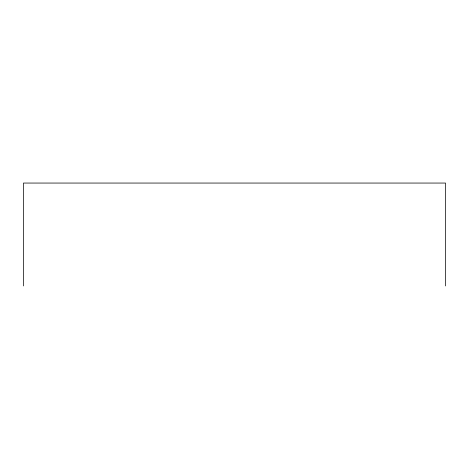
<?xml version="1.0" encoding="UTF-8"?>
<svg xmlns="http://www.w3.org/2000/svg" width="469" height="469" viewBox="0 0 469 469"><rect width="100%" height="100%" fill="white"/><g stroke="black" fill="none" stroke-linecap="round" stroke-linejoin="round"><path stroke-width="0.7" d="M445.55 285.943L445.55 183.057L23.45 183.057L23.45 285.943"/></g></svg>
